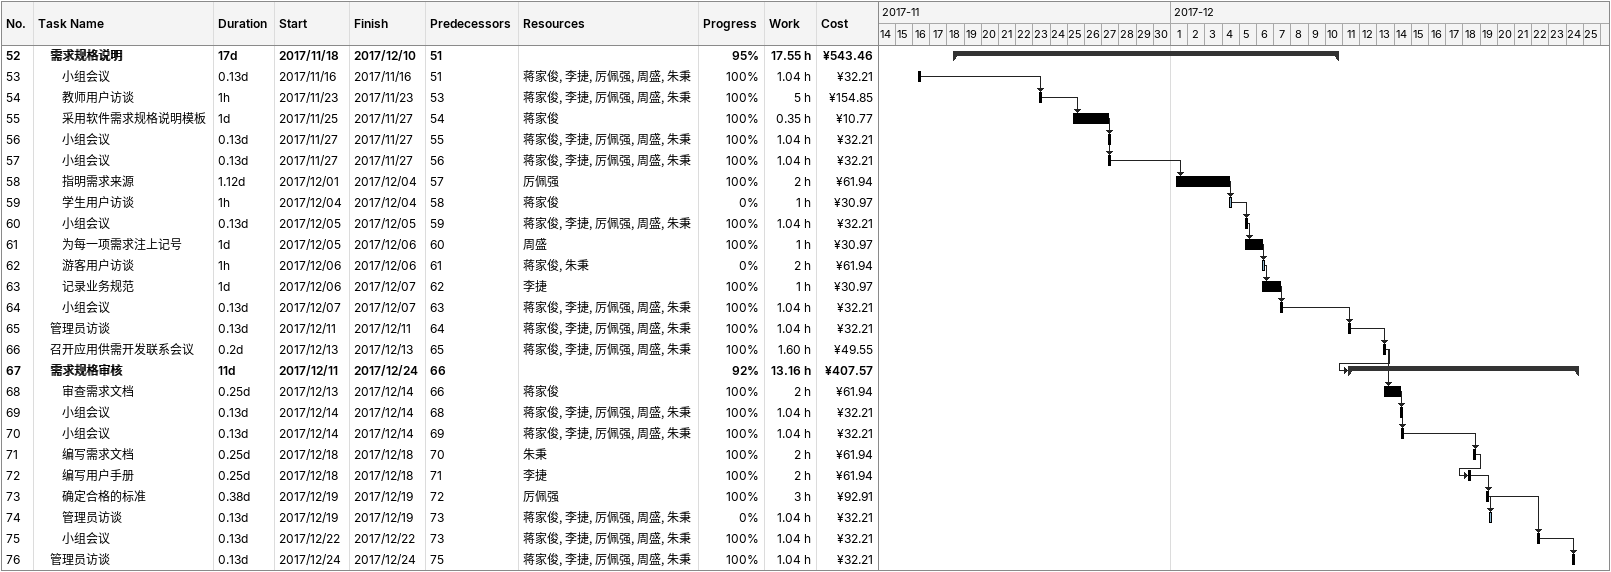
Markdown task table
| ID | Level | Task | Duration | Start | Finish | Predecessors | Resources | % complete | Work (h) | Cost (¥) |
|---|---|---|---|---|---|---|---|---|---|---|
| 52 | 2 | **需求规格说明** | 17d | 2017-11-18 | 2017-12-10 | 51 |  | 95 | 17.55 | 543.46 |
| 53 | 3 | 小组会议 | 0.13d | 2017-11-16 | 2017-11-16 | 51 | 蒋家俊, 李捷, 厉佩强, 周盛, 朱秉 | 100 | 1.04 | 32.21 |
| 54 | 3 | 教师用户访谈 | 1h | 2017-11-23 | 2017-11-23 | 53 | 蒋家俊, 李捷, 厉佩强, 周盛, 朱秉 | 100 | 5 | 154.85 |
| 55 | 3 | 采用软件需求规格说明模板 | 1d | 2017-11-25 | 2017-11-27 | 54 | 蒋家俊 | 100 | 0.35 | 10.77 |
| 56 | 3 | 小组会议 | 0.13d | 2017-11-27 | 2017-11-27 | 55 | 蒋家俊, 李捷, 厉佩强, 周盛, 朱秉 | 100 | 1.04 | 32.21 |
| 57 | 3 | 小组会议 | 0.13d | 2017-11-27 | 2017-11-27 | 56 | 蒋家俊, 李捷, 厉佩强, 周盛, 朱秉 | 100 | 1.04 | 32.21 |
| 58 | 3 | 指明需求来源 | 1.12d | 2017-12-01 | 2017-12-04 | 57 | 厉佩强 | 100 | 2 | 61.94 |
| 59 | 3 | 学生用户访谈 | 1h | 2017-12-04 | 2017-12-04 | 58 | 蒋家俊 | 0 | 1 | 30.97 |
| 60 | 3 | 小组会议 | 0.13d | 2017-12-05 | 2017-12-05 | 59 | 蒋家俊, 李捷, 厉佩强, 周盛, 朱秉 | 100 | 1.04 | 32.21 |
| 61 | 3 | 为每一项需求注上记号 | 1d | 2017-12-05 | 2017-12-06 | 60 | 周盛 | 100 | 1 | 30.97 |
| 62 | 3 | 游客用户访谈 | 1h | 2017-12-06 | 2017-12-06 | 61 | 蒋家俊, 朱秉 | 0 | 2 | 61.94 |
| 63 | 3 | 记录业务规范 | 1d | 2017-12-06 | 2017-12-07 | 62 | 李捷 | 100 | 1 | 30.97 |
| 64 | 3 | 小组会议 | 0.13d | 2017-12-07 | 2017-12-07 | 63 | 蒋家俊, 李捷, 厉佩强, 周盛, 朱秉 | 100 | 1.04 | 32.21 |
| 65 | 2 | 管理员访谈 | 0.13d | 2017-12-11 | 2017-12-11 | 64 | 蒋家俊, 李捷, 厉佩强, 周盛, 朱秉 | 100 | 1.04 | 32.21 |
| 66 | 2 | 召开应用供需开发联系会议 | 0.2d | 2017-12-13 | 2017-12-13 | 65 | 蒋家俊, 李捷, 厉佩强, 周盛, 朱秉 | 100 | 1.60 | 49.55 |
| 67 | 2 | **需求规格审核** | 11d | 2017-12-11 | 2017-12-24 | 66 |  | 92 | 13.16 | 407.57 |
| 68 | 3 | 审查需求文档 | 0.25d | 2017-12-13 | 2017-12-14 | 66 | 蒋家俊 | 100 | 2 | 61.94 |
| 69 | 3 | 小组会议 | 0.13d | 2017-12-14 | 2017-12-14 | 68 | 蒋家俊, 李捷, 厉佩强, 周盛, 朱秉 | 100 | 1.04 | 32.21 |
| 70 | 3 | 小组会议 | 0.13d | 2017-12-14 | 2017-12-14 | 69 | 蒋家俊, 李捷, 厉佩强, 周盛, 朱秉 | 100 | 1.04 | 32.21 |
| 71 | 3 | 编写需求文档 | 0.25d | 2017-12-18 | 2017-12-18 | 70 | 朱秉 | 100 | 2 | 61.94 |
| 72 | 3 | 编写用户手册 | 0.25d | 2017-12-18 | 2017-12-18 | 71 | 李捷 | 100 | 2 | 61.94 |
| 73 | 3 | 确定合格的标准 | 0.38d | 2017-12-19 | 2017-12-19 | 72 | 厉佩强 | 100 | 3 | 92.91 |
| 74 | 3 | 管理员访谈 | 0.13d | 2017-12-19 | 2017-12-19 | 73 | 蒋家俊, 李捷, 厉佩强, 周盛, 朱秉 | 0 | 1.04 | 32.21 |
| 75 | 3 | 小组会议 | 0.13d | 2017-12-22 | 2017-12-22 | 73 | 蒋家俊, 李捷, 厉佩强, 周盛, 朱秉 | 100 | 1.04 | 32.21 |
| 76 | 2 | 管理员访谈 | 0.13d | 2017-12-24 | 2017-12-24 | 75 | 蒋家俊, 李捷, 厉佩强, 周盛, 朱秉 | 100 | 1.04 | 32.21 |
